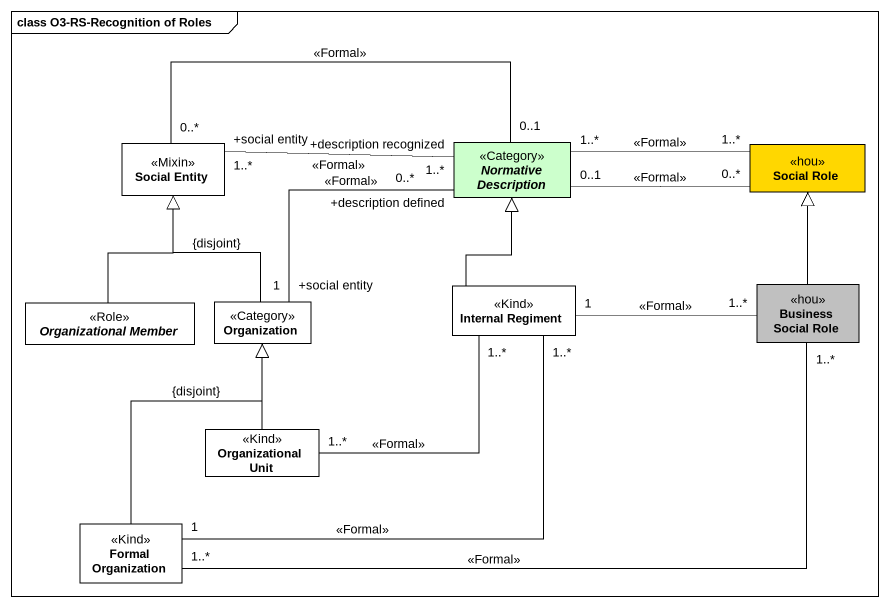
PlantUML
@startuml
mainframe class O3-RS-Recognition of Roles
hide circle
hide empty members
class "Social Entity" as Social_Entity <<Mixin>> #FFFFFF
abstract class "Normative Description" as Normative_Description <<Category>> #CCFFCC
class "Social Role" as Social_Role <<hou>> #FFD700
abstract class "Organizational Member" as Organizational_Member <<Role>> #FFFFFF
class Organization <<Category>> #FFFFFF
class "Internal Regiment" as Internal_Regiment <<Kind>> #FFFFFF
class "Business Social Role" as Business_Social_Role <<hou>> #C0C0C0
class "Organizational Unit" as Organizational_Unit <<Kind>> #FFFFFF
class "Formal Organization" as Formal_Organization <<Kind>> #FFFFFF
Social_Entity "+social entity\n1..*" -right- "+description recognized\n1..*" Normative_Description : <<Formal>>
Normative_Description "0..1" -left- "0..*" Social_Entity : <<Formal>>
Normative_Description "0..1" -right- "0..*" Social_Role : <<Formal>>
Social_Role "1..*" -left- "1..*" Normative_Description : <<Formal>>
Organizational_Member -up-|> Social_Entity
Organization -up-|> Social_Entity : {disjoint}
Organization "+social entity\n1" -up- "+description defined\n0..*" Normative_Description : <<Formal>>
Internal_Regiment -up-|> Normative_Description
Internal_Regiment "1" -right- "1..*" Business_Social_Role : <<Formal>>
Internal_Regiment "1..*" -left- "1..*" Organizational_Unit : <<Formal>>
Business_Social_Role -up-|> Social_Role
Organizational_Unit -up-|> Organization
Formal_Organization -up-|> Organization : {disjoint}
Formal_Organization "1" -up- "1..*" Internal_Regiment : <<Formal>>
Formal_Organization "1..*" -right- "1..*" Business_Social_Role : <<Formal>>
@enduml
